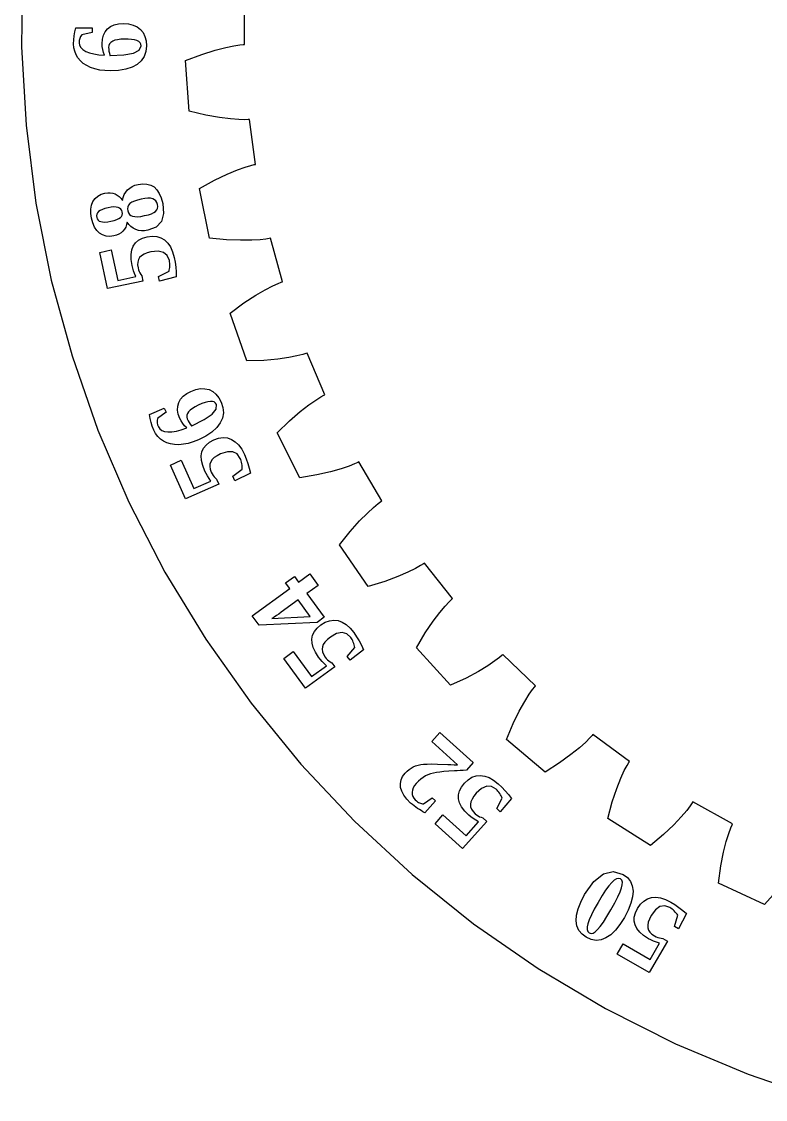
# Model space of a CAD drawing. Header units: metres. Extents: x -322 to 194, y -258 to 258.
# Drawn here: x -169.3 to -73.9, y -138.3 to 0 of the extents above; entities that cross this region are included whole.
import ezdxf

# ---------------------------------------------------------------- set-up
doc = ezdxf.new("R2010")
doc.units = ezdxf.units.M

msp = doc.modelspace()

# ---------------------------------------------------------------- linework, layer by layer
for p, q in [((-169.217, 6.86014), (-169.344, -3.21663)), ((-140.743, -2.90657), (-140.743, 2.90657)), ((-162.586, -1.79596), (-162.495, -1.29039)), ((-162.495, -1.29039), (-162.367, -0.79421)), ((-162.367, -0.79421), (-160.299, -0.79421)), ((-160.299, -0.79421), (-160.299, -1.3842)), ((-158.835, -1.73595), (-158.615, -1.29265)), ((-158.615, -1.29265), (-158.307, -0.9202)), ((-158.307, -0.9202), (-157.918, -0.62489)), ((-157.918, -0.62489), (-157.452, -0.41396)), ((-157.452, -0.41396), (-156.909, -0.28738)), ((-156.909, -0.28738), (-156.289, -0.24521)), ((-156.289, -0.24521), (-155.611, -0.2914)), ((-155.611, -0.2914), (-155.017, -0.42995)), ((-155.017, -0.42995), (-154.507, -0.66089)), ((-154.507, -0.66089), (-154.082, -0.98421)), ((-154.082, -0.98421), (-153.746, -1.3927)), ((-162.658, -2.83521), (-162.64, -2.3109)), ((-162.64, -2.3109), (-162.586, -1.79596)), ((-161.945, -2.4277), (-161.966, -2.70021)), ((-161.966, -2.70021), (-161.913, -3.02333)), ((-161.878, -2.1662), (-161.945, -2.4277)), ((-161.768, -1.91571), (-161.878, -2.1662)), ((-161.615, -1.67621), (-161.768, -1.91571)), ((-160.299, -1.3842), (-161.615, -1.67621)), ((-159.01, -2.83521), (-158.967, -2.25014)), ((-158.967, -2.25014), (-158.835, -1.73595)), ((-157.87, -2.65233), (-158.033, -2.8327)), ((-157.643, -2.5042), (-157.87, -2.65233)), ((-157.355, -2.38826), (-157.643, -2.5042)), ((-157.012, -2.30545), (-157.355, -2.38826)), ((-156.614, -2.25577), (-157.012, -2.30545)), ((-156.16, -2.2392), (-156.614, -2.25577)), ((-155.653, -2.25108), (-156.16, -2.2392)), ((-155.215, -2.2867), (-155.653, -2.25108)), ((-154.843, -2.34608), (-155.215, -2.2867)), ((-154.54, -2.4292), (-154.843, -2.34608)), ((-154.303, -2.54326), (-154.54, -2.4292)), ((-154.135, -2.69545), (-154.303, -2.54326)), ((-154.033, -2.88577), (-154.135, -2.69545)), ((-153.746, -1.3927), (-153.506, -1.8792)), ((-153.506, -1.8792), (-153.362, -2.44371)), ((-153.362, -2.44371), (-153.315, -3.0862)), ((-169.344, -3.21663), (-168.768, -13.2777)), ((-162.624, -3.3324), (-162.658, -2.83521)), ((-162.519, -3.79996), (-162.624, -3.3324)), ((-162.345, -4.23788), (-162.519, -3.79996)), ((-161.913, -3.02333), (-161.751, -3.3147)), ((-161.751, -3.3147), (-161.482, -3.57433)), ((-161.482, -3.57433), (-161.104, -3.8022)), ((-161.104, -3.8022), (-160.63, -3.99196)), ((-160.63, -3.99196), (-160.07, -4.1382)), ((-160.07, -4.1382), (-159.424, -4.24095)), ((-158.991, -3.19902), (-159.01, -2.83521)), ((-158.931, -3.56445), (-158.991, -3.19902)), ((-158.831, -3.93152), (-158.931, -3.56445)), ((-158.691, -4.3002), (-158.831, -3.93152)), ((-158.13, -3.04533), (-158.162, -3.29021)), ((-158.162, -3.29021), (-158.153, -3.54245)), ((-158.153, -3.54245), (-158.123, -3.79721)), ((-158.033, -2.8327), (-158.13, -3.04533)), ((-158.123, -3.79721), (-158.074, -4.05446)), ((-158.074, -4.05446), (-158.005, -4.31421)), ((-156.234, -4.2392), (-154.993, -4.01421)), ((-154.993, -4.01421), (-154.248, -3.63921)), ((-154.248, -3.63921), (-154, -3.1142)), ((-154, -3.1142), (-154.033, -2.88577)), ((-153.389, -3.82065), (-153.612, -4.46396)), ((-153.315, -3.0862), (-153.389, -3.82065)), ((-146.211, -4.20486), (-144.501, -3.65562)), ((-144.501, -3.65562), (-143.128, -3.29469)), ((-143.128, -3.29469), (-142.076, -3.07629)), ((-142.076, -3.07629), (-141.333, -2.96129)), ((-141.333, -2.96129), (-140.891, -2.91522)), ((-140.891, -2.91522), (-140.743, -2.90657)), ((-162.102, -4.64621), (-162.345, -4.23788)), ((-161.791, -5.01746), (-162.102, -4.64621)), ((-161.417, -5.3452), (-161.791, -5.01746)), ((-160.98, -5.62946), (-161.417, -5.3452)), ((-159.424, -4.24095), (-158.691, -4.3002)), ((-158.005, -4.31421), (-157.971, -4.31421)), ((-157.971, -4.31421), (-156.234, -4.2392)), ((-154.503, -5.4772), (-155.164, -5.84033)), ((-153.983, -5.01614), (-154.503, -5.4772)), ((-153.612, -4.46396), (-153.983, -5.01614)), ((-148.279, -4.99733), (-146.211, -4.20486)), ((-147.845, -11.4787), (-148.279, -4.99733)), ((-160.479, -5.87021), (-160.98, -5.62946)), ((-159.92, -6.06139), (-160.479, -5.87021)), ((-159.312, -6.19795), (-159.92, -6.06139)), ((-158.654, -6.27989), (-159.312, -6.19795)), ((-157.945, -6.30721), (-158.654, -6.27989)), ((-156.885, -6.25533), (-157.945, -6.30721)), ((-155.958, -6.0997), (-156.885, -6.25533)), ((-155.164, -5.84033), (-155.958, -6.0997)), ((-145.69, -11.9885), (-147.845, -11.4787)), ((-143.922, -12.3049), (-145.69, -11.9885)), ((-142.513, -12.4796), (-143.922, -12.3049)), ((-168.768, -13.2777), (-167.492, -23.2742)), ((-141.441, -12.5558), (-142.513, -12.4796)), ((-140.69, -12.5708), (-141.441, -12.5558)), ((-140.245, -12.5575), (-140.69, -12.5708)), ((-140.098, -12.5464), (-140.245, -12.5575)), ((-139.323, -18.3077), (-140.098, -12.5464)), ((-142.947, -19.5509), (-141.635, -19.0102)), ((-141.635, -19.0102), (-140.621, -18.6535)), ((-140.621, -18.6535), (-139.9, -18.4406)), ((-139.9, -18.4406), (-139.468, -18.3359)), ((-139.468, -18.3359), (-139.323, -18.3077)), ((-146.513, -21.3842), (-144.569, -20.3232)), ((-144.569, -20.3232), (-142.947, -19.5509)), ((-159.144, -22.147), (-158.642, -21.9934)), ((-158.642, -21.9934), (-158.288, -21.9416)), ((-158.288, -21.9416), (-157.952, -21.9402)), ((-157.952, -21.9402), (-157.633, -21.9893)), ((-157.633, -21.9893), (-157.331, -22.0888)), ((-157.331, -22.0888), (-157.051, -22.2355)), ((-156.154, -22.1892), (-155.971, -21.8688)), ((-155.971, -21.8688), (-155.74, -21.585)), ((-155.74, -21.585), (-155.464, -21.3412)), ((-155.464, -21.3412), (-155.148, -21.1417)), ((-155.148, -21.1417), (-154.791, -20.9865)), ((-154.791, -20.9865), (-154.393, -20.8755)), ((-154.393, -20.8755), (-153.792, -20.7952)), ((-153.792, -20.7952), (-153.25, -20.8224)), ((-153.25, -20.8224), (-152.766, -20.957)), ((-152.766, -20.957), (-152.341, -21.1989)), ((-152.341, -21.1989), (-151.974, -21.553)), ((-151.974, -21.553), (-151.666, -22.0249)), ((-151.666, -22.0249), (-151.416, -22.6146)), ((-145.219, -27.7499), (-146.513, -21.3842)), ((-167.492, -23.2742), (-165.521, -33.1572)), ((-160.371, -23.5265), (-160.185, -23.0738)), ((-160.185, -23.0738), (-159.915, -22.6872)), ((-159.915, -22.6872), (-159.568, -22.3783)), ((-159.568, -22.3783), (-159.144, -22.147)), ((-157.051, -22.2355), (-156.798, -22.4262)), ((-156.798, -22.4262), (-156.573, -22.661)), ((-156.573, -22.661), (-156.375, -22.9397)), ((-156.375, -22.9397), (-156.289, -22.5461)), ((-156.289, -22.5461), (-156.154, -22.1892)), ((-155.423, -23.3405), (-155.594, -23.5354)), ((-155.18, -23.1677), (-155.423, -23.3405)), ((-154.861, -23.0133), (-155.18, -23.1677)), ((-154.465, -22.8772), (-154.861, -23.0133)), ((-153.992, -22.7594), (-154.465, -22.8772)), ((-153.529, -22.6782), (-153.992, -22.7594)), ((-153.128, -22.6449), (-153.529, -22.6782)), ((-152.788, -22.6592), (-153.128, -22.6449)), ((-152.51, -22.7213), (-152.788, -22.6592)), ((-152.286, -22.8322), (-152.51, -22.7213)), ((-152.109, -22.9931), (-152.286, -22.8322)), ((-151.978, -23.2038), (-152.109, -22.9931)), ((-151.894, -23.4645), (-151.978, -23.2038)), ((-151.867, -23.7201), (-151.894, -23.4645)), ((-151.416, -22.6146), (-151.224, -23.3221)), ((-151.224, -23.3221), (-151.112, -24.6267)), ((-160.466, -24.5951), (-160.464, -24.0336)), ((-160.375, -25.211), (-160.466, -24.5951)), ((-160.464, -24.0336), (-160.371, -23.5265)), ((-159.681, -24.7), (-159.716, -24.8955)), ((-159.591, -24.5223), (-159.681, -24.7)), ((-159.446, -24.3623), (-159.591, -24.5223)), ((-159.242, -24.2186), (-159.446, -24.3623)), ((-158.973, -24.0899), (-159.242, -24.2186)), ((-158.639, -23.976), (-158.973, -24.0899)), ((-158.241, -23.8771), (-158.639, -23.976)), ((-157.832, -23.804), (-158.241, -23.8771)), ((-157.479, -23.7706), (-157.832, -23.804)), ((-157.183, -23.777), (-157.479, -23.7706)), ((-156.943, -23.823), (-157.183, -23.777)), ((-156.752, -23.9094), (-156.943, -23.823)), ((-156.601, -24.0365), (-156.752, -23.9094)), ((-156.492, -24.2043), (-156.601, -24.0365)), ((-156.52, -24.9734), (-156.435, -24.8057)), ((-156.423, -24.4128), (-156.492, -24.2043)), ((-156.435, -24.8057), (-156.403, -24.6189)), ((-156.403, -24.6189), (-156.423, -24.4128)), ((-155.699, -23.7562), (-155.737, -24.0029)), ((-155.737, -24.0029), (-155.71, -24.2755)), ((-155.71, -24.2755), (-155.628, -24.5224)), ((-155.594, -23.5354), (-155.699, -23.7562)), ((-155.628, -24.5224), (-155.497, -24.7191)), ((-155.497, -24.7191), (-155.319, -24.8656)), ((-155.319, -24.8656), (-155.091, -24.962)), ((-154.031, -24.9705), (-153.541, -24.8819)), ((-153.541, -24.8819), (-153.068, -24.7657)), ((-153.068, -24.7657), (-152.678, -24.6354)), ((-152.678, -24.6354), (-152.371, -24.4911)), ((-152.371, -24.4911), (-152.146, -24.3329)), ((-152.146, -24.3329), (-151.993, -24.1543)), ((-151.993, -24.1543), (-151.9, -23.9501)), ((-151.9, -23.9501), (-151.867, -23.7201)), ((-151.112, -24.6267), (-151.394, -25.6356)), ((-160.205, -25.8226), (-160.375, -25.211)), ((-159.976, -26.344), (-160.205, -25.8226)), ((-159.716, -24.8955), (-159.697, -25.1087)), ((-159.697, -25.1087), (-159.63, -25.3019)), ((-159.63, -25.3019), (-159.521, -25.457)), ((-159.521, -25.457), (-159.369, -25.5741)), ((-159.369, -25.5741), (-159.175, -25.6531)), ((-159.175, -25.6531), (-158.932, -25.6942)), ((-158.932, -25.6942), (-158.635, -25.6971)), ((-158.635, -25.6971), (-158.283, -25.662)), ((-158.283, -25.662), (-157.877, -25.5889)), ((-157.877, -25.5889), (-157.465, -25.4884)), ((-157.465, -25.4884), (-157.125, -25.3771)), ((-157.125, -25.3771), (-156.855, -25.2549)), ((-156.855, -25.2549), (-156.656, -25.1219)), ((-156.656, -25.1219), (-156.52, -24.9734)), ((-155.861, -26.0389), (-155.975, -26.3424)), ((-155.787, -25.7059), (-155.861, -26.0389)), ((-155.557, -26.0176), (-155.787, -25.7059)), ((-155.295, -26.281), (-155.557, -26.0176)), ((-155.091, -24.962), (-154.806, -25.0106)), ((-154.806, -25.0106), (-154.453, -25.0134)), ((-154.453, -25.0134), (-154.031, -24.9705)), ((-151.394, -25.6356), (-152.071, -26.3486)), ((-159.686, -26.775), (-159.976, -26.344)), ((-159.336, -27.1156), (-159.686, -26.775)), ((-158.937, -27.36), (-159.336, -27.1156)), ((-158.497, -27.5016), (-158.937, -27.36)), ((-158.017, -27.5407), (-158.497, -27.5016)), ((-157.497, -27.4771), (-158.017, -27.5407)), ((-157.147, -27.3799), (-157.497, -27.4771)), ((-156.836, -27.2448), (-157.147, -27.3799)), ((-156.562, -27.0719), (-156.836, -27.2448)), ((-156.327, -26.8613), (-156.562, -27.0719)), ((-156.13, -26.6166), (-156.327, -26.8613)), ((-155.975, -26.3424), (-156.13, -26.6166)), ((-155.001, -26.496), (-155.295, -26.281)), ((-154.675, -26.6625), (-155.001, -26.496)), ((-154.322, -26.7755), (-154.675, -26.6625)), ((-153.949, -26.8304), (-154.322, -26.7755)), ((-153.555, -26.8271), (-153.949, -26.8304)), ((-153.817, -27.7859), (-153.213, -27.6076)), ((-153.141, -26.7659), (-153.555, -26.8271)), ((-153.213, -27.6076), (-152.572, -27.5256)), ((-152.071, -26.3486), (-153.141, -26.7659)), ((-152.572, -27.5256), (-151.986, -27.5641)), ((-151.986, -27.5641), (-151.455, -27.7232)), ((-155.202, -29.284), (-155.01, -28.7899)), ((-155.01, -28.7899), (-154.715, -28.3771)), ((-154.715, -28.3771), (-154.318, -28.0424)), ((-154.318, -28.0424), (-153.817, -27.7859)), ((-151.455, -27.7232), (-150.979, -28.0027)), ((-150.979, -28.0027), (-150.567, -28.3972)), ((-150.567, -28.3972), (-150.226, -28.9007)), ((-150.226, -28.9007), (-149.955, -29.5132)), ((-143.015, -27.9679), (-145.219, -27.7499)), ((-141.22, -28.0458), (-143.015, -27.9679)), ((-139.801, -28.0311), (-141.22, -28.0458)), ((-138.729, -27.9639), (-139.801, -28.0311)), ((-137.982, -27.8786), (-138.729, -27.9639)), ((-137.543, -27.8061), (-137.982, -27.8786)), ((-137.399, -27.7756), (-137.543, -27.8061)), ((-135.863, -33.3822), (-137.399, -27.7756)), ((-159.312, -29.597), (-157.833, -29.2827)), ((-158.325, -34.2403), (-159.312, -29.597)), ((-157.833, -29.2827), (-157.003, -33.1894)), ((-155.291, -29.8625), (-155.202, -29.284)), ((-155.277, -30.5254), (-155.291, -29.8625)), ((-154.182, -30.2568), (-154.341, -30.5238)), ((-153.945, -30.0288), (-154.182, -30.2568)), ((-153.624, -29.8338), (-153.945, -30.0288)), ((-153.22, -29.6718), (-153.624, -29.8338)), ((-152.732, -29.5429), (-153.22, -29.6718)), ((-151.82, -29.4487), (-152.732, -29.5429)), ((-151.123, -29.5994), (-151.82, -29.4487)), ((-150.639, -29.995), (-151.123, -29.5994)), ((-150.37, -30.6355), (-150.639, -29.995)), ((-149.955, -29.5132), (-149.755, -30.2348)), ((-149.755, -30.2348), (-149.64, -30.8543)), ((-155.161, -31.2726), (-155.277, -30.5254)), ((-155.078, -31.6053), (-155.161, -31.2726)), ((-154.969, -31.9531), (-155.078, -31.6053)), ((-154.43, -30.8358), (-154.447, -31.1927)), ((-154.447, -31.1927), (-154.392, -31.5948)), ((-154.341, -30.5238), (-154.43, -30.8358)), ((-154.392, -31.5948), (-154.332, -31.8228)), ((-150.374, -31.8727), (-150.343, -31.7079)), ((-150.342, -30.7939), (-150.37, -30.6355)), ((-150.343, -31.7079), (-150.323, -31.5298)), ((-150.323, -30.9637), (-150.342, -30.7939)), ((-150.314, -31.1452), (-150.323, -30.9637)), ((-150.323, -31.5298), (-150.313, -31.3381)), ((-150.313, -31.3381), (-150.314, -31.1452)), ((-149.64, -30.8543), (-149.559, -31.4792)), ((-149.559, -31.4792), (-149.512, -32.1095)), ((-165.521, -33.1572), (-162.866, -42.8787)), ((-157.003, -33.1894), (-154.671, -32.6937)), ((-154.833, -32.3159), (-154.969, -31.9531)), ((-154.671, -32.6937), (-154.833, -32.3159)), ((-154.332, -31.8228), (-154.253, -32.0362)), ((-154.253, -32.0362), (-154.154, -32.2352)), ((-154.154, -32.2352), (-154.036, -32.4197)), ((-154.036, -32.4197), (-153.906, -32.6078)), ((-153.906, -32.6078), (-153.765, -33.271)), ((-151.768, -32.6727), (-150.414, -32.024)), ((-151.638, -33.283), (-151.768, -32.6727)), ((-149.498, -32.7454), (-151.638, -33.283)), ((-150.414, -32.024), (-150.374, -31.8727)), ((-149.512, -32.1095), (-149.498, -32.7454)), ((-153.765, -33.271), (-158.325, -34.2403)), ((-139.289, -35.0973), (-138.06, -34.3864)), ((-138.06, -34.3864), (-137.103, -33.8979)), ((-137.103, -33.8979), (-136.417, -33.5907)), ((-136.417, -33.5907), (-136.003, -33.4294)), ((-136.003, -33.4294), (-135.863, -33.3822)), ((-140.793, -36.0789), (-139.289, -35.0973)), ((-142.578, -37.3895), (-140.793, -36.0789)), ((-140.447, -43.5259), (-142.578, -37.3895)), ((-133.258, -42.6889), (-133.987, -42.873)), ((-132.833, -42.5585), (-133.258, -42.6889)), ((-132.694, -42.5091), (-132.833, -42.5585)), ((-130.425, -47.861), (-132.694, -42.5091)), ((-162.866, -42.8787), (-159.539, -52.3913)), ((-138.234, -43.4483), (-140.447, -43.5259)), ((-136.445, -43.2862), (-138.234, -43.4483)), ((-135.04, -43.0825), (-136.445, -43.2862)), ((-133.987, -42.873), (-135.04, -43.0825)), ((-148.931, -48.4377), (-148.591, -48.0553)), ((-148.591, -48.0553), (-148.146, -47.7187)), ((-148.146, -47.7187), (-147.597, -47.428)), ((-147.597, -47.428), (-146.959, -47.1946)), ((-146.959, -47.1946), (-146.36, -47.0797)), ((-146.36, -47.0797), (-145.801, -47.0833)), ((-145.801, -47.0833), (-145.28, -47.2054)), ((-145.28, -47.2054), (-144.807, -47.4421)), ((-144.807, -47.4421), (-144.391, -47.7891)), ((-144.391, -47.7891), (-144.03, -48.2463)), ((-144.03, -48.2463), (-143.724, -48.8138)), ((-131.585, -48.5374), (-130.946, -48.1415)), ((-130.946, -48.1415), (-130.557, -47.9263)), ((-130.557, -47.9263), (-130.425, -47.861)), ((-152.927, -50.4021), (-151.038, -49.561)), ((-151.038, -49.561), (-150.798, -50.0999)), ((-149.317, -49.8255), (-149.296, -49.3312)), ((-149.296, -49.3312), (-149.167, -48.8658)), ((-149.167, -48.8658), (-148.931, -48.4377)), ((-147.42, -49.6045), (-147.7, -49.8196)), ((-147.076, -49.397), (-147.42, -49.6045)), ((-146.668, -49.1971), (-147.076, -49.397)), ((-146.201, -49.0021), (-146.668, -49.1971)), ((-145.785, -48.8562), (-146.201, -49.0021)), ((-145.422, -48.7594), (-145.785, -48.8562)), ((-145.111, -48.7118), (-145.422, -48.7594)), ((-144.849, -48.7199), (-145.111, -48.7118)), ((-144.88, -50.344), (-144.352, -49.6985)), ((-144.632, -48.7903), (-144.849, -48.7199)), ((-144.463, -48.923), (-144.632, -48.7903)), ((-144.339, -49.1179), (-144.463, -48.923)), ((-144.352, -49.6985), (-144.339, -49.1179)), ((-143.724, -48.8138), (-143.494, -49.5149)), ((-143.494, -49.5149), (-143.435, -50.1932)), ((-133.591, -50.0173), (-132.468, -49.149)), ((-132.468, -49.149), (-131.585, -48.5374)), ((-152.841, -50.9072), (-152.927, -50.4021)), ((-152.719, -51.406), (-152.841, -50.9072)), ((-151.88, -50.9016), (-151.924, -51.183)), ((-150.798, -50.0999), (-151.88, -50.9016)), ((-149.228, -50.3489), (-149.317, -49.8255)), ((-149.03, -50.9012), (-149.228, -50.3489)), ((-148.864, -51.2255), (-149.03, -50.9012)), ((-148.138, -50.5011), (-148.14, -50.735)), ((-148.14, -50.735), (-148.07, -50.972)), ((-148.063, -50.2703), (-148.138, -50.5011)), ((-148.07, -50.972), (-147.959, -51.1984)), ((-147.915, -50.0424), (-148.063, -50.2703)), ((-147.7, -49.8196), (-147.915, -50.0424)), ((-147.479, -51.8298), (-145.922, -51.0544)), ((-145.922, -51.0544), (-144.88, -50.344)), ((-143.55, -50.8486), (-143.837, -51.4812)), ((-143.435, -50.1932), (-143.55, -50.8486)), ((-134.951, -51.1907), (-133.591, -50.0173)), ((-159.539, -52.3913), (-155.557, -61.6486)), ((-152.559, -51.8986), (-152.719, -51.406)), ((-152.363, -52.385), (-152.559, -51.8986)), ((-152.129, -52.825), (-152.363, -52.385)), ((-151.924, -51.183), (-151.922, -51.4566)), ((-151.922, -51.4566), (-151.876, -51.7223)), ((-151.876, -51.7223), (-151.785, -51.9802)), ((-151.785, -51.9802), (-151.605, -52.2535)), ((-151.605, -52.2535), (-151.339, -52.4539)), ((-151.339, -52.4539), (-150.987, -52.5815)), ((-150.039, -52.6169), (-149.468, -52.5226)), ((-149.468, -52.5226), (-148.836, -52.3536)), ((-148.661, -51.535), (-148.864, -51.2255)), ((-148.836, -52.3536), (-148.143, -52.1098)), ((-148.42, -51.8298), (-148.661, -51.535)), ((-148.143, -52.1098), (-148.42, -51.8298)), ((-147.959, -51.1984), (-147.828, -51.4192)), ((-147.828, -51.4192), (-147.679, -51.6342)), ((-147.679, -51.6342), (-147.51, -51.8436)), ((-147.51, -51.8436), (-147.479, -51.8298)), ((-144.293, -52.0818), (-144.913, -52.6418)), ((-143.837, -51.4812), (-144.293, -52.0818)), ((-136.546, -52.7275), (-134.951, -51.1907)), ((-151.843, -53.2097), (-152.129, -52.825)), ((-151.506, -53.539), (-151.843, -53.2097)), ((-151.117, -53.8129), (-151.506, -53.539)), ((-150.683, -54.0258), (-151.117, -53.8129)), ((-150.987, -52.5815), (-150.55, -52.6363)), ((-150.55, -52.6363), (-150.039, -52.6169)), ((-147.303, -53.9031), (-147.938, -54.096)), ((-146.645, -53.6399), (-147.303, -53.9031)), ((-145.697, -53.1612), (-146.645, -53.6399)), ((-144.913, -52.6418), (-145.697, -53.1612)), ((-145.225, -53.9613), (-144.672, -53.6613)), ((-144.672, -53.6613), (-144.061, -53.4478)), ((-144.061, -53.4478), (-143.48, -53.3636)), ((-143.48, -53.3636), (-142.928, -53.4088)), ((-142.928, -53.4088), (-142.404, -53.5834)), ((-142.404, -53.5834), (-141.919, -53.8835)), ((-141.919, -53.8835), (-141.48, -54.305)), ((-133.616, -58.5252), (-136.546, -52.7275)), ((-150.208, -54.1731), (-150.683, -54.0258)), ((-149.692, -54.2548), (-150.208, -54.1731)), ((-149.137, -54.2709), (-149.692, -54.2548)), ((-148.549, -54.2186), (-149.137, -54.2709)), ((-147.938, -54.096), (-148.549, -54.2186)), ((-146.268, -55.7146), (-146.183, -55.1913)), ((-146.183, -55.1913), (-145.981, -54.7263)), ((-145.981, -54.7263), (-145.662, -54.3163)), ((-145.662, -54.3163), (-145.225, -53.9613)), ((-142.926, -55.1726), (-143.799, -55.4544)), ((-142.212, -55.1749), (-142.926, -55.1726)), ((-141.657, -55.4613), (-142.212, -55.1749)), ((-141.48, -54.305), (-141.088, -54.8478)), ((-141.088, -54.8478), (-140.742, -55.5121)), ((-150.223, -56.8753), (-148.842, -56.2603)), ((-148.842, -56.2603), (-147.218, -59.909)), ((-146.235, -56.299), (-146.268, -55.7146)), ((-146.084, -56.9445), (-146.235, -56.299)), ((-145.068, -56.454), (-145.169, -56.7483)), ((-144.883, -56.1817), (-145.068, -56.454)), ((-144.61, -55.9243), (-144.883, -56.1817)), ((-144.249, -55.6819), (-144.61, -55.9243)), ((-143.799, -55.4544), (-144.249, -55.6819)), ((-141.261, -56.0318), (-141.657, -55.4613)), ((-141.2, -56.181), (-141.261, -56.0318)), ((-141.147, -56.3433), (-141.2, -56.181)), ((-141.1, -56.5187), (-141.147, -56.3433)), ((-141.059, -56.7074), (-141.1, -56.5187)), ((-140.742, -55.5121), (-140.502, -56.0942)), ((-140.502, -56.0942), (-140.292, -56.6886)), ((-140.292, -56.6886), (-140.115, -57.2953)), ((-126.198, -56.5515), (-126.602, -56.7374)), ((-126.067, -56.484), (-126.198, -56.5515)), ((-123.105, -61.4856), (-126.067, -56.484)), ((-148.293, -61.2119), (-150.223, -56.8753)), ((-145.815, -57.6512), (-146.084, -56.9445)), ((-145.665, -57.9595), (-145.815, -57.6512)), ((-145.486, -58.2769), (-145.665, -57.9595)), ((-145.169, -56.7483), (-145.19, -57.0719)), ((-145.19, -57.0719), (-145.133, -57.4246)), ((-145.133, -57.4246), (-144.996, -57.8065)), ((-144.996, -57.8065), (-144.89, -58.0171)), ((-144.89, -58.0171), (-144.768, -58.2094)), ((-142.204, -58.3152), (-141.015, -57.3993)), ((-139.969, -57.9144), (-141.951, -58.8852)), ((-141.029, -56.8969), (-141.059, -56.7074)), ((-141.012, -57.0754), (-141.029, -56.8969)), ((-141.015, -57.3993), (-141.007, -57.2428)), ((-141.007, -57.2428), (-141.012, -57.0754)), ((-140.115, -57.2953), (-139.969, -57.9144)), ((-129.682, -57.7542), (-131.433, -58.1533)), ((-128.316, -57.365), (-129.682, -57.7542)), ((-127.3, -57.017), (-128.316, -57.365)), ((-126.602, -56.7374), (-127.3, -57.017)), ((-144.034, -59.3157), (-148.293, -61.2119)), ((-147.218, -59.909), (-145.04, -58.9393)), ((-145.277, -58.6036), (-145.486, -58.2769)), ((-145.04, -58.9393), (-145.277, -58.6036)), ((-144.768, -58.2094), (-144.63, -58.3835)), ((-144.63, -58.3835), (-144.476, -58.5393)), ((-144.476, -58.5393), (-144.309, -58.6963)), ((-144.309, -58.6963), (-144.034, -59.3157)), ((-141.951, -58.8852), (-142.204, -58.3152)), ((-131.433, -58.1533), (-133.616, -58.5252)), ((-155.557, -61.6486), (-150.938, -70.6056)), ((-124.165, -62.3107), (-123.584, -61.8332)), ((-123.584, -61.8332), (-123.227, -61.568)), ((-123.227, -61.568), (-123.105, -61.4856)), ((-125.956, -64.0448), (-124.958, -63.0346)), ((-124.958, -63.0346), (-124.165, -62.3107)), ((-127.147, -65.3891), (-125.956, -64.0448)), ((-128.522, -67.1246), (-127.147, -65.3891)), ((-124.846, -72.4801), (-128.522, -67.1246)), ((-118.788, -70.1435), (-119.748, -70.6239)), ((-118.133, -69.7734), (-118.788, -70.1435)), ((-117.758, -69.5353), (-118.133, -69.7734)), ((-117.637, -69.4509), (-117.758, -69.5353)), ((-114.034, -74.0131), (-117.637, -69.4509)), ((-150.938, -70.6056), (-145.706, -79.2186)), ((-135.442, -71.9762), (-134.317, -71.1592)), ((-134.317, -71.1592), (-133.783, -71.8938)), ((-133.783, -71.8938), (-132.334, -70.8405)), ((-132.334, -70.8405), (-131.261, -72.3169)), ((-122.732, -71.8206), (-124.846, -72.4801)), ((-121.05, -71.1916), (-122.732, -71.8206)), ((-119.748, -70.6239), (-121.05, -71.1916)), ((-139.738, -76.2199), (-134.908, -72.7108)), ((-134.908, -72.7108), (-135.442, -71.9762)), ((-131.261, -72.3169), (-132.711, -73.3703)), ((-133.835, -74.1873), (-136.022, -75.776)), ((-132.285, -76.3206), (-133.835, -74.1873)), ((-132.711, -73.3703), (-130.499, -76.4146)), ((-114.975, -74.9721), (-114.463, -74.4214)), ((-114.463, -74.4214), (-114.144, -74.111)), ((-114.144, -74.111), (-114.034, -74.0131)), ((-136.329, -75.9936), (-136.632, -76.1983)), ((-136.022, -75.776), (-136.329, -75.9936)), ((-116.518, -76.9294), (-115.665, -75.7953)), ((-115.665, -75.7953), (-114.975, -74.9721)), ((-138.861, -77.4269), (-139.738, -76.2199)), ((-131.393, -77.0641), (-138.861, -77.4269)), ((-137.229, -76.5692), (-132.285, -76.3206)), ((-136.932, -76.3902), (-137.229, -76.5692)), ((-136.632, -76.1983), (-136.932, -76.3902)), ((-131.404, -77.7967), (-130.925, -77.3882)), ((-130.499, -76.4146), (-131.393, -77.0641)), ((-130.925, -77.3882), (-130.372, -77.0524)), ((-130.372, -77.0524), (-129.821, -76.8492)), ((-129.821, -76.8492), (-129.272, -76.7786)), ((-129.272, -76.7786), (-128.723, -76.8405)), ((-128.723, -76.8405), (-128.186, -77.0332)), ((-128.186, -77.0332), (-127.67, -77.3543)), ((-127.67, -77.3543), (-127.173, -77.8037)), ((-117.52, -78.4205), (-116.518, -76.9294)), ((-132.085, -79.199), (-131.984, -78.7021)), ((-131.984, -78.7021), (-131.757, -78.2347)), ((-131.757, -78.2347), (-131.404, -77.7967)), ((-128.904, -78.5036), (-129.699, -78.9606)), ((-128.205, -78.3574), (-128.904, -78.5036)), ((-127.602, -78.5221), (-128.205, -78.3574)), ((-127.096, -78.9977), (-127.602, -78.5221)), ((-127.173, -77.8037), (-126.697, -78.3815)), ((-126.697, -78.3815), (-126.34, -78.9009)), ((-118.652, -80.3239), (-117.52, -78.4205)), ((-145.706, -79.2186), (-139.886, -87.4457)), ((-132.06, -79.7285), (-132.085, -79.199)), ((-131.906, -80.2932), (-132.06, -79.7285)), ((-130.732, -80.2022), (-130.769, -80.5111)), ((-130.608, -79.8975), (-130.732, -80.2022)), ((-130.395, -79.589), (-130.608, -79.8975)), ((-130.091, -79.2767), (-130.395, -79.589)), ((-129.699, -78.9606), (-130.091, -79.2767)), ((-127.006, -79.1311), (-127.096, -78.9977)), ((-126.92, -79.2787), (-127.006, -79.1311)), ((-126.837, -79.4406), (-126.92, -79.2787)), ((-126.758, -79.6167), (-126.837, -79.4406)), ((-126.689, -79.7958), (-126.758, -79.6167)), ((-126.635, -79.9668), (-126.689, -79.7958)), ((-126.596, -80.1296), (-126.635, -79.9668)), ((-126.571, -80.2842), (-126.596, -80.1296)), ((-126.34, -78.9009), (-126.012, -79.4389)), ((-126.012, -79.4389), (-125.712, -79.9954)), ((-125.712, -79.9954), (-125.441, -80.5706)), ((-135.687, -81.6862), (-134.464, -80.7975)), ((-134.464, -80.7975), (-132.116, -84.0287)), ((-131.624, -80.8932), (-131.906, -80.2932)), ((-131.213, -81.5285), (-131.624, -80.8932)), ((-131.003, -81.7989), (-131.213, -81.5285)), ((-130.769, -80.5111), (-130.723, -80.832)), ((-130.723, -80.832), (-130.593, -81.1651)), ((-130.593, -81.1651), (-130.38, -81.5101)), ((-130.38, -81.5101), (-130.233, -81.6941)), ((-127.544, -81.4274), (-126.571, -80.2842)), ((-127.177, -81.9322), (-127.544, -81.4274)), ((-125.441, -80.5706), (-127.177, -81.9322)), ((-114.295, -85.1416), (-118.652, -80.3239)), ((-108.003, -81.5643), (-108.602, -82.0183)), ((-107.662, -81.2782), (-108.003, -81.5643)), ((-107.553, -81.1785), (-107.662, -81.2782)), ((-103.375, -85.2198), (-107.553, -81.1785)), ((-132.897, -85.5266), (-135.687, -81.6862)), ((-129.125, -82.7863), (-132.897, -85.5266)), ((-132.116, -84.0287), (-130.188, -82.6274)), ((-130.762, -82.0722), (-131.003, -81.7989)), ((-130.49, -82.3484), (-130.762, -82.0722)), ((-130.188, -82.6274), (-130.49, -82.3484)), ((-130.233, -81.6941), (-130.073, -81.8569)), ((-130.073, -81.8569), (-129.902, -81.9985)), ((-129.902, -81.9985), (-129.719, -82.1188)), ((-129.719, -82.1188), (-129.524, -82.2378)), ((-129.524, -82.2378), (-129.125, -82.7863)), ((-109.49, -82.6225), (-110.704, -83.3585)), ((-108.602, -82.0183), (-109.49, -82.6225)), ((-112.288, -84.2062), (-114.295, -85.1416)), ((-110.704, -83.3585), (-112.288, -84.2062)), ((-104.179, -86.2956), (-103.745, -85.6816)), ((-103.745, -85.6816), (-103.471, -85.3315)), ((-103.471, -85.3315), (-103.375, -85.2198)), ((-104.753, -87.2034), (-104.179, -86.2956)), ((-139.886, -87.4457), (-133.506, -95.2467)), ((-106.242, -90.0526), (-105.448, -88.4413)), ((-105.448, -88.4413), (-104.753, -87.2034)), ((-116.687, -92.3437), (-115.662, -91.2044)), ((-115.662, -91.2044), (-111.378, -95.0613)), ((-107.11, -92.0898), (-106.242, -90.0526)), ((-113.371, -95.3293), (-116.687, -92.3437)), ((-102.15, -96.2837), (-107.11, -92.0898)), ((-96.9237, -92.4295), (-97.7234, -93.1467)), ((-96.3905, -91.8997), (-96.9237, -92.4295)), ((-96.0909, -91.5708), (-96.3905, -91.8997)), ((-95.9967, -91.4575), (-96.0909, -91.5708)), ((-91.3167, -94.9057), (-95.9967, -91.4575)), ((-98.8284, -94.0379), (-100.285, -95.0891)), ((-97.7234, -93.1467), (-98.8284, -94.0379)), ((-133.506, -95.2467), (-126.598, -102.584)), ((-118.768, -95.4755), (-118.451, -95.3776)), ((-118.451, -95.3776), (-118.111, -95.3055)), ((-118.111, -95.3055), (-117.747, -95.2591)), ((-117.747, -95.2591), (-117.297, -95.2359)), ((-117.297, -95.2359), (-116.694, -95.2331)), ((-116.694, -95.2331), (-115.939, -95.2508)), ((-115.939, -95.2508), (-114.646, -95.3051)), ((-114.646, -95.3051), (-114.241, -95.3172)), ((-114.241, -95.3172), (-113.816, -95.3253)), ((-113.816, -95.3253), (-113.371, -95.3293)), ((-111.378, -95.0613), (-112.236, -96.014)), ((-100.285, -95.0891), (-102.15, -96.2837)), ((-91.9704, -96.0791), (-91.6224, -95.4129)), ((-91.6224, -95.4129), (-91.397, -95.0293)), ((-91.397, -95.0293), (-91.3167, -94.9057)), ((-120.428, -96.836), (-120.105, -96.4023)), ((-120.105, -96.4023), (-119.861, -96.1531)), ((-119.861, -96.1531), (-119.605, -95.9362)), ((-119.605, -95.9362), (-119.339, -95.7516)), ((-119.339, -95.7516), (-119.062, -95.5992)), ((-119.062, -95.5992), (-118.768, -95.4755)), ((-117.497, -96.774), (-117.801, -96.9593)), ((-117.179, -96.6207), (-117.497, -96.774)), ((-116.839, -96.4939), (-117.179, -96.6207)), ((-116.479, -96.3936), (-116.839, -96.4939)), ((-116.097, -96.3197), (-116.479, -96.3936)), ((-115.659, -96.2622), (-116.097, -96.3197)), ((-115.128, -96.2109), (-115.659, -96.2622)), ((-114.504, -96.1656), (-115.128, -96.2109)), ((-113.788, -96.1265), (-114.504, -96.1656)), ((-113.428, -96.1051), (-113.788, -96.1265)), ((-113.05, -96.0793), (-113.428, -96.1051)), ((-112.652, -96.0489), (-113.05, -96.0793)), ((-112.236, -96.014), (-112.652, -96.0489)), ((-111.532, -96.9402), (-111.009, -96.7569)), ((-111.009, -96.7569), (-110.46, -96.7035)), ((-110.46, -96.7035), (-109.895, -96.7803)), ((-109.895, -96.7803), (-109.322, -96.9869)), ((-92.4184, -97.0554), (-91.9704, -96.0791)), ((-120.721, -97.7569), (-120.634, -97.2875)), ((-120.691, -98.2443), (-120.721, -97.7569)), ((-120.634, -97.2875), (-120.428, -96.836)), ((-118.896, -98.0119), (-119.058, -98.2929)), ((-118.676, -97.7344), (-118.896, -98.0119)), ((-118.391, -97.4394), (-118.676, -97.7344)), ((-118.099, -97.1811), (-118.391, -97.4394)), ((-117.801, -96.9593), (-118.099, -97.1811)), ((-112.883, -98.1961), (-112.499, -97.6969)), ((-112.499, -97.6969), (-112.029, -97.2536)), ((-112.029, -97.2536), (-111.532, -96.9402)), ((-109.637, -98.0794), (-110.29, -98.3676)), ((-109.013, -98.1152), (-109.637, -98.0794)), ((-109.322, -96.9869), (-108.743, -97.3233)), ((-108.419, -98.4751), (-109.013, -98.1152)), ((-108.743, -97.3233), (-108.157, -97.7894)), ((-108.157, -97.7894), (-107.7, -98.2233)), ((-92.9423, -98.3748), (-92.4184, -97.0554)), ((-120.543, -98.7415), (-120.691, -98.2443)), ((-120.279, -99.2399), (-120.543, -98.7415)), ((-119.898, -99.7393), (-120.279, -99.2399)), ((-119.163, -98.5775), (-119.21, -98.8656)), ((-119.21, -98.8656), (-119.199, -99.1439)), ((-119.199, -99.1439), (-119.128, -99.3997)), ((-119.058, -98.2929), (-119.163, -98.5775)), ((-119.128, -99.3997), (-118.997, -99.6332)), ((-117.728, -100.34), (-116.631, -99.5581)), ((-116.631, -99.5581), (-116.193, -99.9529)), ((-113.262, -99.2023), (-113.137, -98.6979)), ((-113.258, -99.7093), (-113.262, -99.2023)), ((-113.137, -98.6979), (-112.883, -98.1961)), ((-111.291, -99.3708), (-111.523, -99.7393)), ((-110.973, -98.9799), (-111.291, -99.3708)), ((-110.29, -98.3676), (-110.973, -98.9799)), ((-108.303, -98.5868), (-108.419, -98.4751)), ((-108.189, -98.7133), (-108.303, -98.5868)), ((-108.074, -98.8545), (-108.189, -98.7133)), ((-107.961, -99.0104), (-108.074, -98.8545)), ((-107.856, -99.1713), (-107.961, -99.0104)), ((-107.767, -99.3272), (-107.856, -99.1713)), ((-107.695, -99.4783), (-107.767, -99.3272)), ((-107.7, -98.2233), (-107.268, -98.6813)), ((-107.639, -99.6245), (-107.695, -99.4783)), ((-107.268, -98.6813), (-106.859, -99.1634)), ((-106.859, -99.1634), (-106.474, -99.6696)), ((-93.5147, -100.078), (-92.9423, -98.3748)), ((-119.4, -100.24), (-119.898, -99.7393)), ((-119.173, -100.437), (-119.4, -100.24)), ((-118.948, -100.618), (-119.173, -100.437)), ((-118.997, -99.6332), (-118.805, -99.8441)), ((-118.725, -100.783), (-118.948, -100.618)), ((-118.805, -99.8441), (-118.653, -99.9735)), ((-118.503, -100.933), (-118.725, -100.783)), ((-118.653, -99.9735), (-118.51, -100.081)), ((-118.51, -100.081), (-118.374, -100.165)), ((-118.28, -101.074), (-118.503, -100.933)), ((-118.374, -100.165), (-118.248, -100.228)), ((-118.248, -100.228), (-118.123, -100.273)), ((-118.123, -100.273), (-117.995, -100.307)), ((-117.995, -100.307), (-117.863, -100.329)), ((-117.863, -100.329), (-117.728, -100.34)), ((-116.193, -99.9529), (-117.577, -101.49)), ((-113.123, -100.222), (-113.258, -99.7093)), ((-112.855, -100.742), (-113.123, -100.222)), ((-112.454, -101.271), (-112.855, -100.742)), ((-111.668, -100.086), (-111.726, -100.409)), ((-111.726, -100.409), (-111.698, -100.719)), ((-111.698, -100.719), (-111.586, -101.024)), ((-111.523, -99.7393), (-111.668, -100.086)), ((-108.353, -100.945), (-107.639, -99.6245)), ((-107.889, -101.362), (-108.353, -100.945)), ((-106.474, -99.6696), (-107.889, -101.362)), ((-94.1032, -102.212), (-93.5147, -100.078)), ((-83.5045, -100.595), (-83.9623, -101.191)), ((-83.2514, -100.229), (-83.5045, -100.595)), ((-83.1731, -100.104), (-83.2514, -100.229)), ((-78.0753, -102.898), (-83.1731, -100.104)), ((-118.051, -101.214), (-118.28, -101.074)), ((-117.817, -101.353), (-118.051, -101.214)), ((-117.577, -101.49), (-117.817, -101.353)), ((-116.264, -102.891), (-115.252, -101.767)), ((-115.252, -101.767), (-112.284, -104.44)), ((-111.921, -101.807), (-112.454, -101.271)), ((-111.658, -102.027), (-111.921, -101.807)), ((-111.366, -102.245), (-111.658, -102.027)), ((-111.586, -101.024), (-111.39, -101.322)), ((-111.39, -101.322), (-111.109, -101.615)), ((-111.043, -102.458), (-111.366, -102.245)), ((-111.109, -101.615), (-110.927, -101.765)), ((-110.927, -101.765), (-110.737, -101.891)), ((-110.737, -101.891), (-110.541, -101.994)), ((-110.541, -101.994), (-110.336, -102.073)), ((-110.336, -102.073), (-110.121, -102.149)), ((-110.121, -102.149), (-109.617, -102.603)), ((-88.6279, -105.708), (-94.1032, -102.212)), ((-84.6593, -102.009), (-85.6356, -103.039)), ((-83.9623, -101.191), (-84.6593, -102.009)), ((-126.598, -102.584), (-119.195, -109.421)), ((-112.736, -106.067), (-116.264, -102.891)), ((-109.617, -102.603), (-112.736, -106.067)), ((-112.284, -104.44), (-110.689, -102.668)), ((-110.689, -102.668), (-111.043, -102.458)), ((-85.6356, -103.039), (-86.9393, -104.275)), ((-78.5668, -104.148), (-78.3107, -103.441)), ((-78.3107, -103.441), (-78.1384, -103.031)), ((-78.1384, -103.031), (-78.0753, -102.898)), ((-86.9393, -104.275), (-88.6279, -105.708)), ((-78.8807, -105.175), (-78.5668, -104.148)), ((-79.224, -106.553), (-78.8807, -105.175)), ((-79.5644, -108.317), (-79.224, -106.553)), ((-94.655, -109.308), (-93.4062, -109.01)), ((-93.4062, -109.01), (-92.1286, -109.408)), ((-79.8631, -110.511), (-79.5644, -108.317)), ((-119.195, -109.421), (-111.332, -115.725)), ((-97.0658, -111.992), (-95.8748, -110.302)), ((-95.8748, -110.302), (-94.655, -109.308)), ((-93.5903, -110.428), (-93.9537, -110.846)), ((-93.2674, -110.141), (-93.5903, -110.428)), ((-92.9747, -109.973), (-93.2674, -110.141)), ((-92.7121, -109.922), (-92.9747, -109.973)), ((-92.4797, -109.988), (-92.7121, -109.922)), ((-92.3089, -110.153), (-92.4797, -109.988)), ((-92.2252, -110.398), (-92.3089, -110.153)), ((-92.2286, -110.726), (-92.2252, -110.398)), ((-92.1286, -109.408), (-91.582, -109.81)), ((-91.582, -109.81), (-91.1869, -110.299)), ((-91.1869, -110.299), (-90.9431, -110.874)), ((-73.9707, -113.245), (-79.8631, -110.511)), ((-97.5606, -112.942), (-97.0658, -111.992)), ((-94.3673, -111.412), (-94.8311, -112.125)), ((-93.9537, -110.846), (-94.3673, -111.412)), ((-92.7959, -112.285), (-92.5054, -111.647)), ((-92.5054, -111.647), (-92.3191, -111.134)), ((-92.3191, -111.134), (-92.2286, -110.726)), ((-90.9431, -110.874), (-90.8508, -111.535)), ((-90.8508, -111.535), (-90.9087, -112.276)), ((-72.4881, -111.601), (-73.9707, -113.245)), ((-97.906, -113.82), (-97.5606, -112.942)), ((-95.345, -112.985), (-95.8221, -113.841)), ((-94.8311, -112.125), (-95.345, -112.985)), ((-93.6891, -113.941), (-93.1905, -113.05)), ((-93.1905, -113.05), (-92.7959, -112.285)), ((-91.1142, -113.089), (-91.4675, -113.976)), ((-90.9087, -112.276), (-91.1142, -113.089)), ((-90.2751, -113.754), (-89.9068, -113.223)), ((-89.9068, -113.223), (-89.4859, -112.813)), ((-89.4859, -112.813), (-89.0125, -112.525)), ((-89.0125, -112.525), (-88.4866, -112.358)), ((-88.4866, -112.358), (-87.9177, -112.316)), ((-87.9177, -112.316), (-87.315, -112.399)), ((-87.315, -112.399), (-86.6785, -112.608)), ((-86.6785, -112.608), (-86.0082, -112.942)), ((-86.0082, -112.942), (-85.4713, -113.271)), ((-85.4713, -113.271), (-84.9528, -113.629)), ((-98.1487, -115.359), (-98.1021, -114.626)), ((-98.1021, -114.626), (-97.906, -113.82)), ((-96.1992, -114.584), (-96.4765, -115.213)), ((-95.8221, -113.841), (-96.1992, -114.584)), ((-94.203, -114.805), (-93.6891, -113.941)), ((-91.4675, -113.976), (-91.9684, -114.935)), ((-90.6909, -114.866), (-90.5465, -114.322)), ((-90.5465, -114.322), (-90.2751, -113.754)), ((-88.5151, -114.692), (-88.7454, -115.14)), ((-87.9748, -113.951), (-88.5151, -114.692)), ((-87.3958, -113.533), (-87.9748, -113.951)), ((-86.7783, -113.439), (-87.3958, -113.533)), ((-86.1221, -113.667), (-86.7783, -113.439)), ((-85.9857, -113.752), (-86.1221, -113.667)), ((-85.847, -113.852), (-85.9857, -113.752)), ((-85.7058, -113.966), (-85.847, -113.852)), ((-85.5622, -114.095), (-85.7058, -113.966)), ((-85.4265, -114.231), (-85.5622, -114.095)), ((-85.5436, -116.069), (-85.1198, -114.629)), ((-85.3075, -114.365), (-85.4265, -114.231)), ((-85.2052, -114.498), (-85.3075, -114.365)), ((-85.1198, -114.629), (-85.2052, -114.498)), ((-83.9708, -114.431), (-85.0032, -116.381)), ((-84.9528, -113.629), (-84.4527, -114.016)), ((-84.4527, -114.016), (-83.9708, -114.431)), ((-111.332, -115.725), (-103.05, -121.465)), ((-98.0464, -116.015), (-98.1487, -115.359)), ((-97.7956, -116.585), (-98.0464, -116.015)), ((-96.6539, -115.728), (-96.7385, -116.146)), ((-96.7385, -116.146), (-96.7361, -116.48)), ((-96.4765, -115.213), (-96.6539, -115.728)), ((-95.4041, -116.486), (-95.0605, -116.077)), ((-95.0605, -116.077), (-94.6602, -115.516)), ((-94.6602, -115.516), (-94.203, -114.805)), ((-92.5377, -115.829), (-93.1201, -116.563)), ((-91.9684, -114.935), (-92.5377, -115.829)), ((-90.7082, -115.385), (-90.6909, -114.866)), ((-90.5984, -115.88), (-90.7082, -115.385)), ((-90.3597, -116.354), (-90.5984, -115.88)), ((-88.8954, -115.549), (-88.965, -115.918)), ((-88.965, -115.918), (-88.9543, -116.246)), ((-88.7454, -115.14), (-88.8954, -115.549)), ((-85.0032, -116.381), (-85.5436, -116.069)), ((-97.3962, -117.071), (-97.7956, -116.585)), ((-96.8482, -117.473), (-97.3962, -117.071)), ((-96.2059, -117.757), (-96.8482, -117.473)), ((-96.7361, -116.48), (-96.6467, -116.732)), ((-96.6467, -116.732), (-96.4702, -116.9)), ((-96.4702, -116.9), (-96.2405, -116.968)), ((-96.2405, -116.968), (-95.9863, -116.922)), ((-95.9863, -116.922), (-95.7075, -116.761)), ((-95.7075, -116.761), (-95.4041, -116.486)), ((-93.7156, -117.137), (-94.3243, -117.551)), ((-93.1201, -116.563), (-93.7156, -117.137)), ((-89.9894, -116.807), (-90.3597, -116.354)), ((-89.4877, -117.24), (-89.9894, -116.807)), ((-88.8546, -117.654), (-89.4877, -117.24)), ((-88.9543, -116.246), (-88.8627, -116.544)), ((-88.8627, -116.544), (-88.69, -116.818)), ((-88.69, -116.818), (-88.436, -117.07)), ((-88.436, -117.07), (-88.1007, -117.298)), ((-88.1007, -117.298), (-87.8913, -117.406)), ((-87.8913, -117.406), (-87.6796, -117.49)), ((-87.6796, -117.49), (-87.4656, -117.55)), ((-95.5712, -117.865), (-96.2059, -117.757)), ((-94.944, -117.797), (-95.5712, -117.865)), ((-94.3243, -117.551), (-94.944, -117.797)), ((-92.8774, -119.618), (-92.1214, -118.308)), ((-92.1214, -118.308), (-88.6625, -120.305)), ((-88.5521, -117.815), (-88.8546, -117.654)), ((-86.4354, -117.954), (-88.7664, -121.991)), ((-88.6625, -120.305), (-87.4705, -118.24)), ((-88.2206, -117.967), (-88.5521, -117.815)), ((-87.86, -118.109), (-88.2206, -117.967)), ((-87.4705, -118.24), (-87.86, -118.109)), ((-87.4656, -117.55), (-87.2493, -117.585)), ((-87.2493, -117.585), (-87.0225, -117.615)), ((-87.0225, -117.615), (-86.4354, -117.954)), ((-88.7664, -121.991), (-92.8774, -119.618)), ((-103.05, -121.465), (-94.3864, -126.614)), ((-94.3864, -126.614), (-85.3852, -131.146)), ((-85.3852, -131.146), (-76.0899, -135.039)), ((-76.0899, -135.039), (-66.5456, -138.273))]:
    msp.add_line(p, q)

doc.saveas('drawing.dxf')
